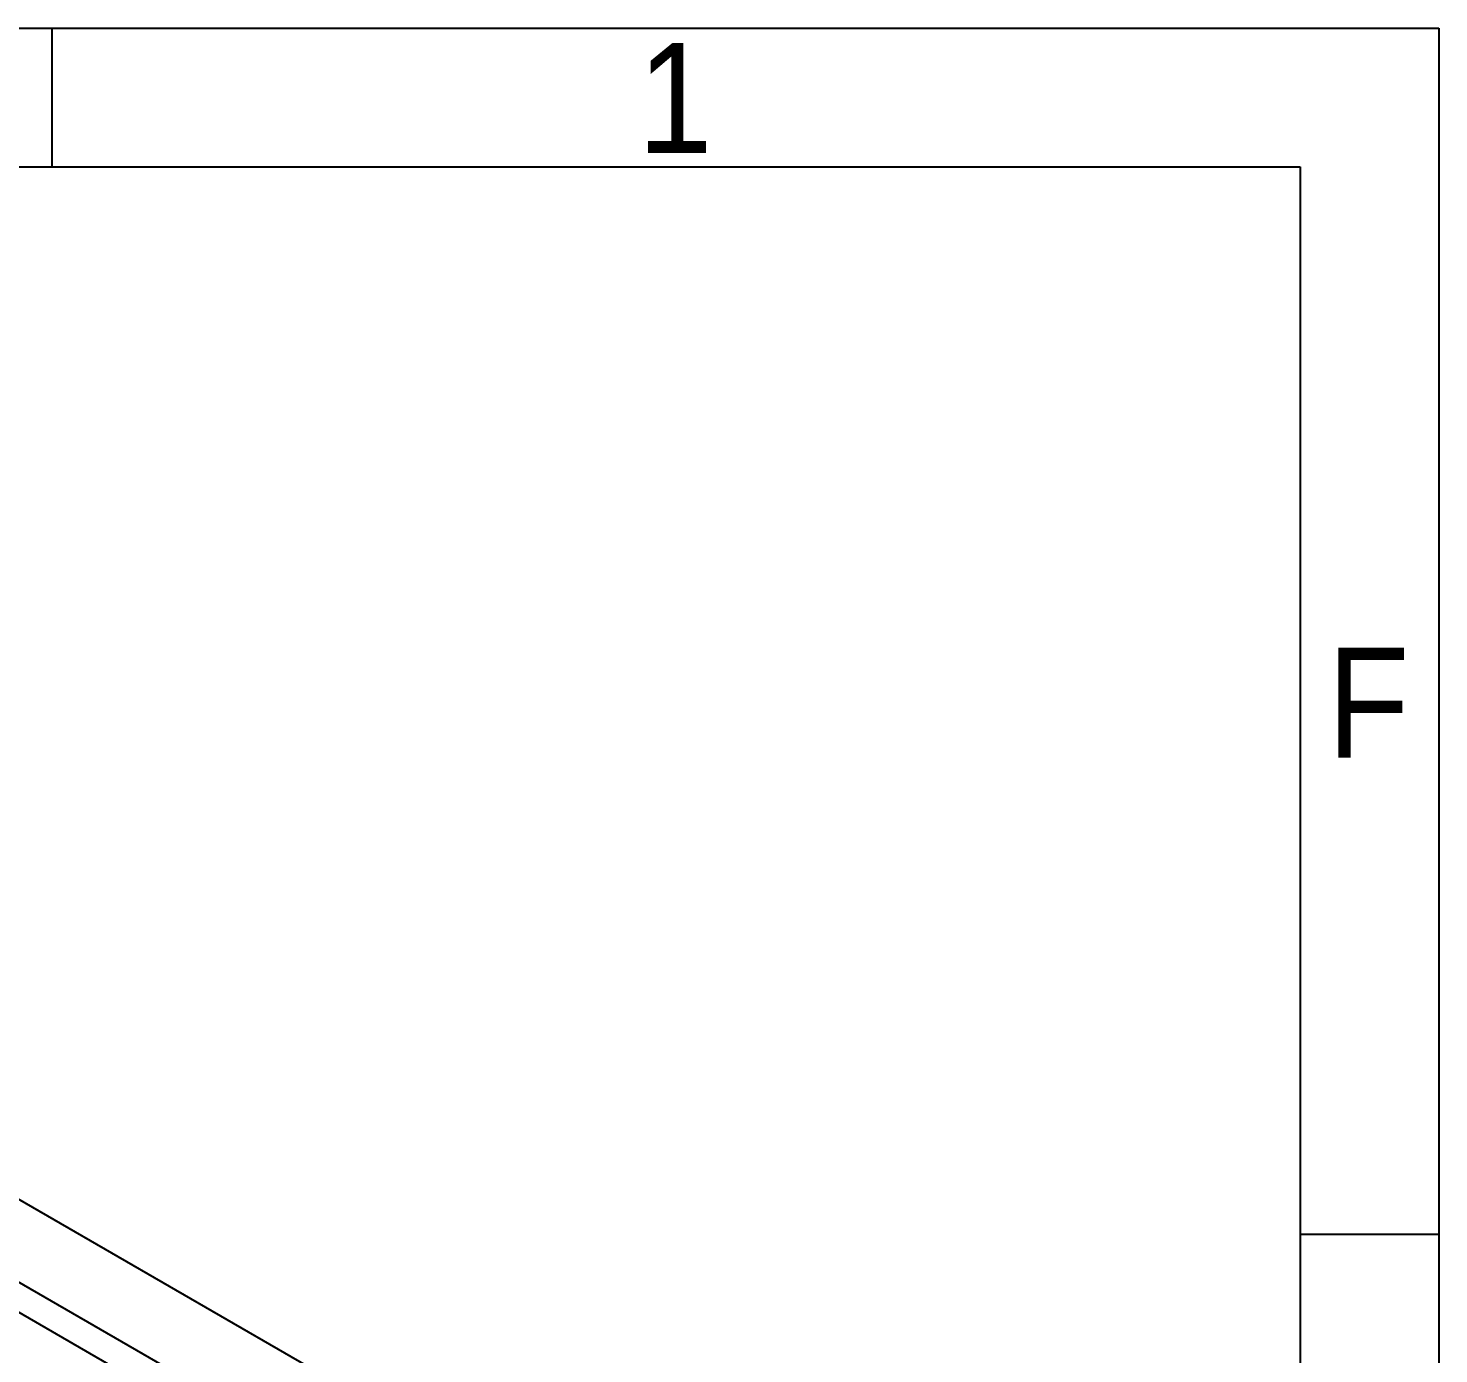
# Model space of a CAD drawing. Extents: x 75 to 2075, y 25 to 1460.
# Drawn here: x 1820.7 to 2075, y 1220.9 to 1460 of the extents above; entities that cross this region are included whole.
import ezdxf

# ---------------------------------------------------------------- set-up
doc = ezdxf.new("R2010")
doc.units = 0
doc.header["$LTSCALE"] = 5
doc.linetypes.add('SLD-KATı', pattern=[0])
doc.layers.get('0').update_dxf_attribs({"linetype": 'CONTINUOUS'})
doc.styles.add('SLDTEXTSTYLE1', font='GOTHIC.TTF', dxfattribs={"width": 0.913})

msp = doc.modelspace()

# ---------------------------------------------------------------- linework, layer by layer
at = {"color": 7, "linetype": 'SLD-KATı'}
for p, q in [((75, 1460), (2075, 1460)), ((1825, 1435), (1825, 1460)), ((2075, 1460), (2075, 25)), ((100, 1435), (2050, 1435)), ((2050, 1435), (2050, 50)), ((1627.393, 1359.407), (1948.96, 1173.771)), ((1935.997, 1166.287), (1614.43, 1351.924)), ((1932.545, 1162.837), (1613.168, 1347.209)), ((2050, 1242.5), (2075, 1242.5))]:
    msp.add_line(p, q, dxfattribs=at)

# ---------------------------------------------------------------- texts
at = {"color": 7, "linetype": 'CONTINUOUS', "char_height": 19.844, "attachment_point": 2, "style": 'SLDTEXTSTYLE1'}
for s, insert in [('1', (1937.3, 1457.346)), ('F', (2062.289, 1348.284))]:
    msp.add_mtext(s, dxfattribs=dict(at, insert=insert))

doc.saveas('drawing.dxf')
